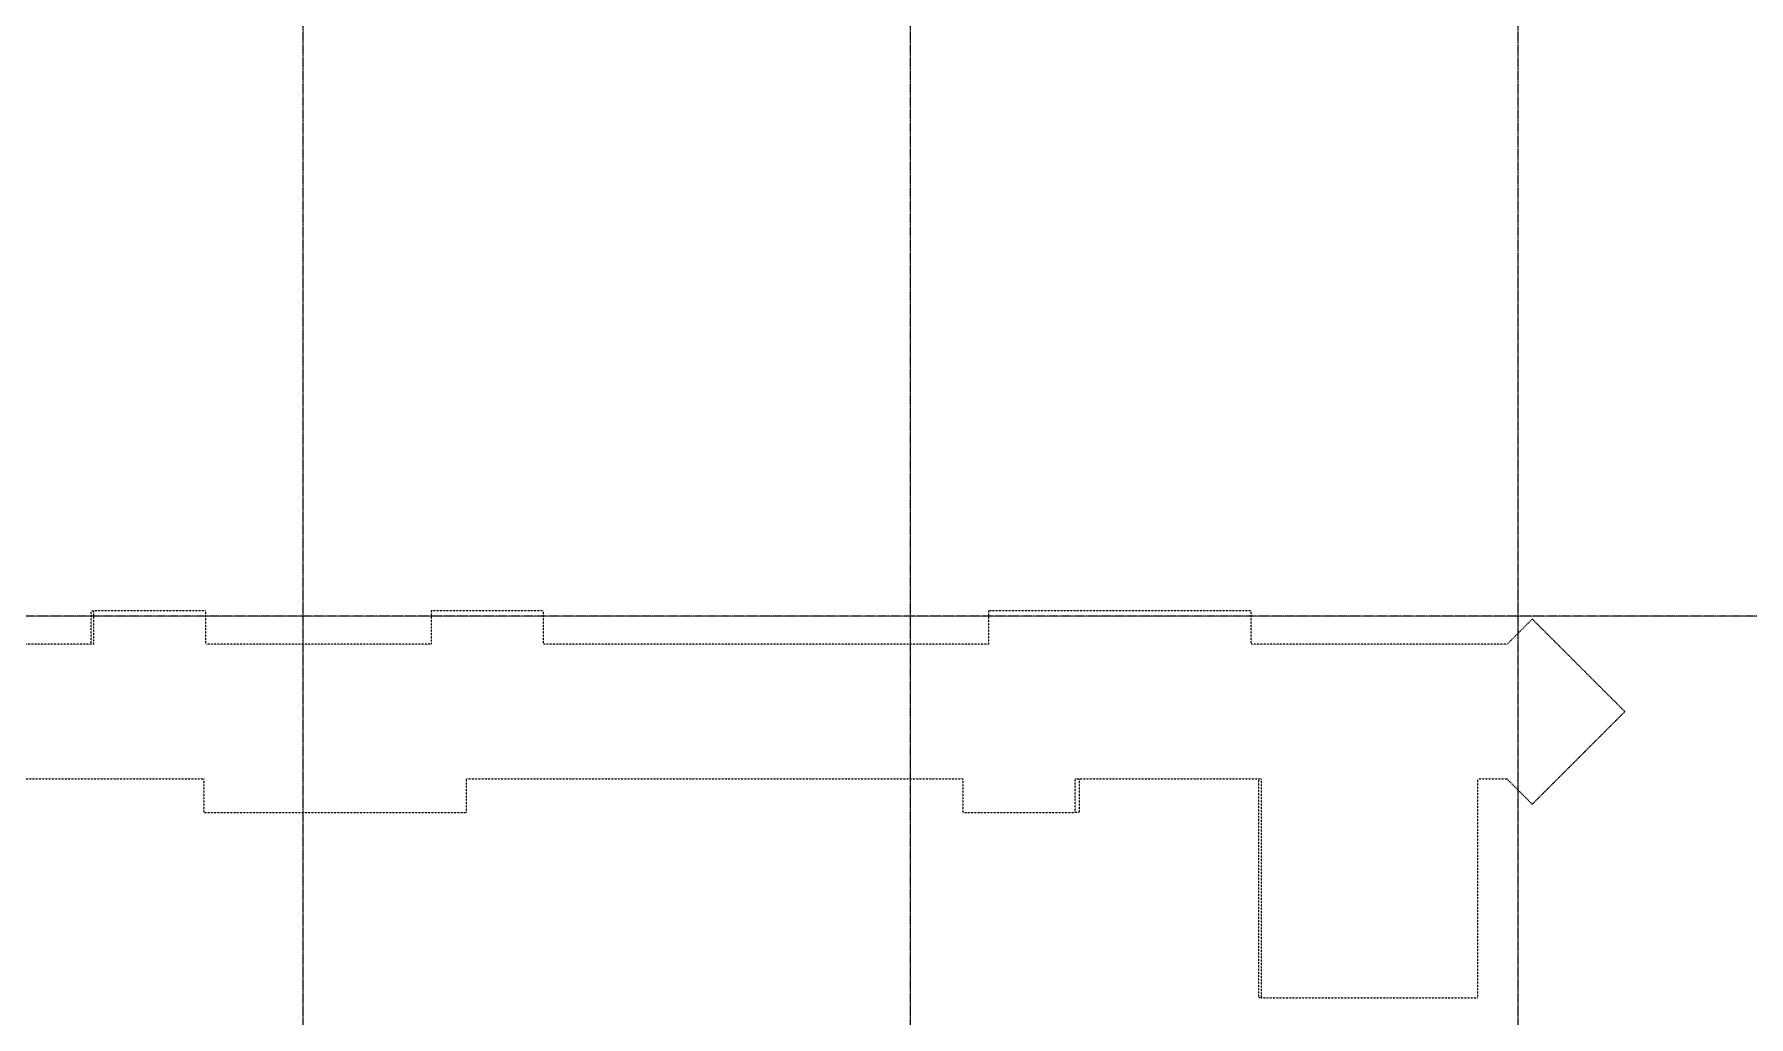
# Model space of a CAD drawing. Header units: inches. Extents: x -4218 to -1830, y 9757 to 12359.
# Drawn here: x -3299 to -2376, y 10252 to 10781 of the extents above; entities that cross this region are included whole.
import ezdxf

# ---------------------------------------------------------------- set-up
doc = ezdxf.new("R2010")
doc.units = ezdxf.units.IN
doc.header["$MEASUREMENT"] = 0
doc.linetypes.add('Dash 1_16_', pattern=[0.125, 0.0625, -0.0625])
doc.linetypes.add('Grid Line 1_2_', pattern=[0.875, 0.5, -0.125, 0.125, -0.125])
for name, color, linetype, lineweight in [('A-FLOR-4', 7, 'Dash 1_16_', 9), ('A-ROOF-3', 7, 'Dash 1_16_', 9), ('S-GRID-1', 1, 'Grid Line 1_2_', 9)]:
    doc.layers.add(name, color=color, linetype=linetype, lineweight=lineweight)

msp = doc.modelspace()

# ---------------------------------------------------------------- linework, layer by layer
at = {"layer": 'A-FLOR-4'}
for p, q in [((-3206.82, 10470.04), (-3267.3, 10470.04)), ((-3267.3, 10470.04), (-3267.3, 10452.04)), ((-3206.82, 10452.04), (-3206.82, 10470.04)), ((-3024.9, 10470.04), (-3085.37, 10470.04)), ((-3085.37, 10470.04), (-3085.37, 10452.04)), ((-3024.9, 10452.04), (-3024.9, 10470.04)), ((-2643.97, 10470.04), (-2785.47, 10470.04)), ((-2785.47, 10470.04), (-2785.47, 10452.04)), ((-2643.97, 10452.04), (-2643.97, 10470.04)), ((-2492.69, 10465.64), (-2506.29, 10452.04)), ((-2442.84, 10415.79), (-2492.69, 10465.64)), ((-3267.3, 10452.04), (-3407.67, 10452.04)), ((-3085.37, 10452.04), (-3206.82, 10452.04)), ((-2785.47, 10452.04), (-3024.9, 10452.04)), ((-2506.29, 10452.04), (-2643.97, 10452.04)), ((-2492.69, 10365.94), (-2442.84, 10415.79)), ((-3407.67, 10379.54), (-3207.87, 10379.54)), ((-3207.87, 10379.54), (-3207.87, 10361.54)), ((-3066.37, 10361.54), (-3066.37, 10379.54)), ((-3066.37, 10379.54), (-2799.15, 10379.54)), ((-2799.15, 10379.54), (-2799.15, 10361.54)), ((-2738.67, 10361.54), (-2738.67, 10379.54)), ((-2738.67, 10379.54), (-2638.57, 10379.54)), ((-2638.57, 10379.54), (-2638.57, 10261.59)), ((-2522.07, 10261.59), (-2522.07, 10379.54)), ((-2522.07, 10379.54), (-2506.29, 10379.54)), ((-2506.29, 10379.54), (-2492.69, 10365.94)), ((-3207.87, 10361.54), (-3066.37, 10361.54)), ((-2799.15, 10361.54), (-2738.67, 10361.54)), ((-2638.57, 10261.59), (-2522.07, 10261.59))]:
    msp.add_line(p, q, dxfattribs=at)
at = {"layer": 'A-ROOF-3'}
for p, q in [((-3268.55, 10452.04), (-3268.55, 10470.04)), ((-3268.55, 10470.04), (-3267.3, 10470.04)), ((-2736.67, 10379.54), (-2736.67, 10361.54)), ((-2639.95, 10261.59), (-2639.95, 10379.54)), ((-2736.67, 10361.54), (-2738.67, 10361.54)), ((-2638.57, 10261.59), (-2639.95, 10261.59))]:
    msp.add_line(p, q, dxfattribs=at)
at = {"layer": 'S-GRID-1'}
for p, q in [((-3154.32, 9836.18), (-3154.32, 12310.35)), ((-2827.32, 9836.18), (-2827.32, 12310.35)), ((-2500.32, 9836.18), (-2500.32, 12310.35)), ((-1830.2, 10467.19), (-4168.71, 10467.19))]:
    msp.add_line(p, q, dxfattribs=at)

doc.saveas('drawing.dxf')
